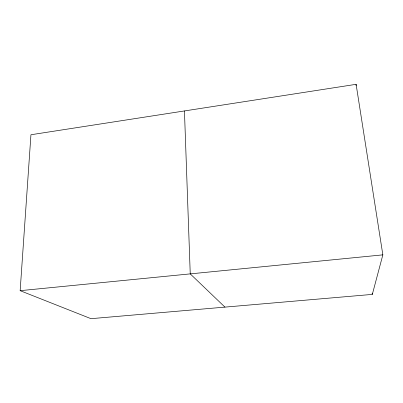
<?xml version="1.0" encoding="UTF-8"?>
<svg xmlns="http://www.w3.org/2000/svg" width="403" height="403" viewBox="0 0 403 403"><rect width="100%" height="100%" fill="white"/><g stroke="black" fill="none" stroke-linecap="round" stroke-linejoin="round"><path stroke-width="0.6" d="M356.045 85.572L356.106 84.323L30.945 134.748L20.15 290.679L90.982 318.677L372.322 294.397L382.85 254.857L356.106 84.323M20.15 290.679L382.85 254.857M224.945 307.116L190.241 273.879L184.448 110.941M372.14 293.147L372.322 294.397"/></g></svg>
